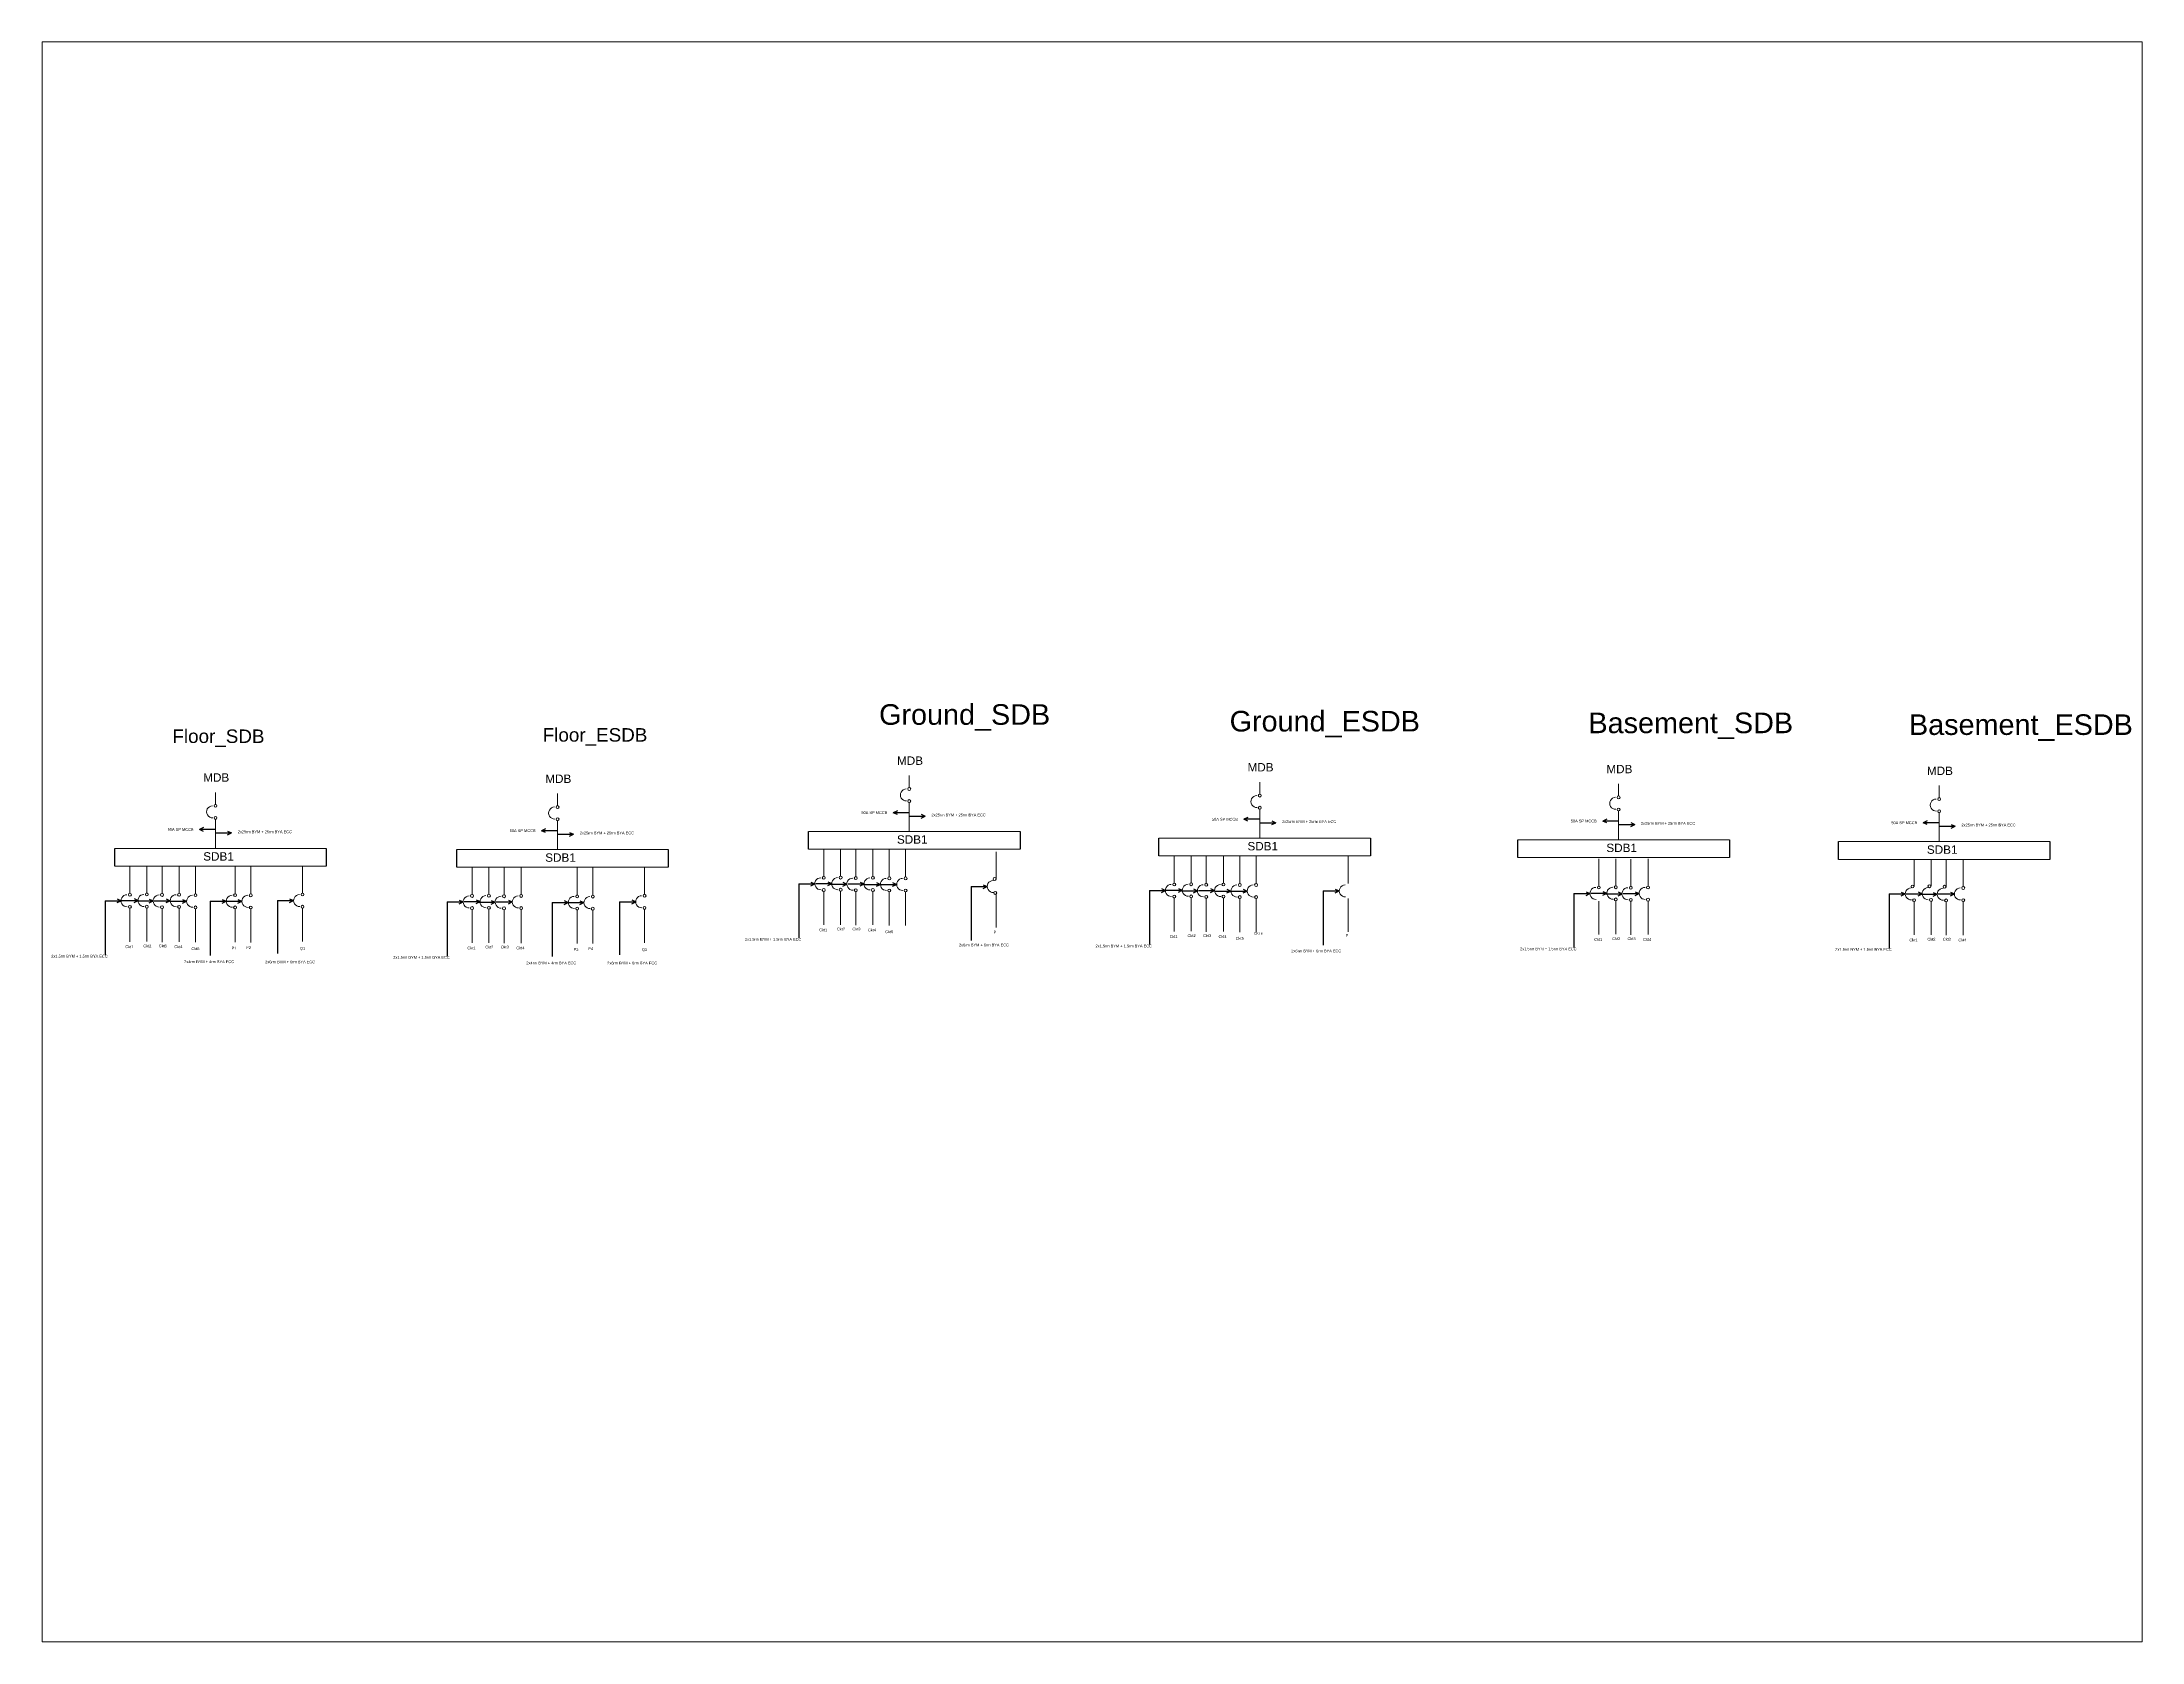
# Paper-space layout 'Layout1' of a CAD drawing. Header units: inches. Extents: x 1.05 to 9.45, y 0.8 to 7.2.
# The model-space entities are those that its viewports show. They can reach past a viewport. Long polylines and large blocks are cut down to what shows.
import ezdxf

# ---------------------------------------------------------------- set-up
doc = ezdxf.new("R2010")
doc.units = ezdxf.units.IN
doc.header["$MEASUREMENT"] = 0
doc.layers.add('SBD', color=2, linetype='Continuous', lineweight=0)
doc.layers.add('Text', color=7, linetype='Continuous')
doc.styles.get("Standard").update_dxf_attribs({"font": 'arial.ttf'})

msp = doc.modelspace()

# ---------------------------------------------------------------- linework, layer by layer
at = {"color": 244, "true_color": 0x991b1e}
for p, q in [((12556, -138), (12556, -784)), ((14614, -170), (14614, -816)), ((16740, -217), (16740, -864)), ((18815, -223), (18815, -869)), ((4275, -340), (4275, -986)), ((5530, -346), (5530, -992)), ((6334, -338), (6334, -970)), ((8358, -354), (8358, -1000)), ((9613, -360), (9613, -1006)), ((10417, -352), (10417, -985)), ((21808, -253), (21808, -899)), ((25570, -259), (25570, -905))]:
    msp.add_line(p, q, dxfattribs=at)
at = {"layer": 'SBD', "color": 244, "true_color": 0x991b1e}
for p, q in [((13874, 1012), (13874, 1154)), ((18058, 932), (18058, 1075)), ((22341, 912), (22341, 1054)), ((26167, 891), (26167, 1034)), ((5593, 810), (5593, 953)), ((9676, 796), (9676, 939)), ((13874, 831), (13874, 486)), ((18058, 752), (18058, 407)), ((5593, 630), (5593, 284)), ((9676, 616), (9676, 270)), ((22341, 731), (22341, 386)), ((26167, 711), (26167, 365)), ((12853, -49), (12853, 274)), ((13055, -46), (13055, 277)), ((13235, -53), (13235, 271)), ((13440, -49), (13440, 274)), ((13636, -56), (13636, 268)), ((13830, -56), (13830, 268)), ((4572, -251), (4572, 73)), ((4774, -248), (4774, 75)), ((4955, -254), (4955, 69)), ((5159, -251), (5159, 72)), ((5355, -257), (5355, 66)), ((5827, -257), (5827, 66)), ((6014, -258), (6014, 65)), ((6632, -249), (6632, 74)), ((8655, -265), (8655, 58)), ((8857, -262), (8857, 61)), ((9037, -268), (9037, 55)), ((9242, -265), (9242, 58)), ((9910, -271), (9910, 52)), ((10097, -273), (10097, 51)), ((10715, -263), (10715, 60)), ((14911, -81), (14911, 242)), ((17037, -128), (17037, 195)), ((17239, -126), (17239, 198)), ((17419, -132), (17419, 191)), ((17624, -129), (17624, 194)), ((17820, -135), (17820, 188)), ((18014, -135), (18014, 188)), ((19113, -134), (19113, 189)), ((22105, -164), (22105, 159)), ((22307, -161), (22307, 162)), ((22487, -167), (22487, 156)), ((22692, -164), (22692, 159)), ((25868, -170), (25868, 153)), ((26070, -167), (26070, 156)), ((26250, -173), (26250, 150)), ((26455, -170), (26455, 153)), ((12853, -229), (12853, -628)), ((13055, -227), (13055, -626)), ((13235, -233), (13235, -632)), ((13440, -230), (13440, -629)), ((13635, -236), (13635, -635)), ((13830, -236), (13830, -635)), ((4572, -431), (4572, -830)), ((4774, -428), (4774, -827)), ((4955, -434), (4955, -833)), ((5159, -431), (5159, -830)), ((5355, -437), (5355, -836)), ((5827, -437), (5827, -836)), ((6014, -438), (6014, -838)), ((6632, -429), (6632, -828)), ((8655, -445), (8655, -844)), ((8857, -442), (8857, -841)), ((9037, -448), (9037, -848)), ((9242, -445), (9242, -845)), ((9910, -451), (9910, -851)), ((10096, -453), (10096, -852)), ((10714, -443), (10714, -843)), ((14911, -261), (14911, -660)), ((17037, -309), (17037, -708)), ((17239, -306), (17239, -705)), ((17419, -312), (17419, -711)), ((17624, -309), (17624, -708)), ((17819, -315), (17819, -714)), ((18014, -315), (18014, -714)), ((19113, -314), (19113, -713)), ((22105, -344), (22105, -743)), ((22307, -341), (22307, -741)), ((22487, -348), (22487, -747)), ((22692, -345), (22692, -744)), ((25868, -350), (25868, -749)), ((26070, -347), (26070, -747)), ((26250, -353), (26250, -753)), ((26455, -350), (26455, -750))]:
    msp.add_line(p, q, dxfattribs=at)
at = {"layer": 'SBD', "color": 244, "lineweight": 25, "ltscale": 10, "true_color": 0x991b1e}
for p, q in [((5451, 533), (5403, 509)), ((5451, 488), (5403, 509)), ((5595, 509), (5404, 509)), ((9534, 518), (9486, 495)), ((13732, 734), (13684, 711)), ((13876, 711), (13684, 711)), ((13732, 689), (13684, 711)), ((13874, 671), (14065, 671)), ((14018, 692), (14065, 670)), ((14018, 647), (14065, 670)), ((17916, 655), (17868, 632)), ((18060, 632), (17868, 632)), ((17916, 610), (17868, 632)), ((18058, 591), (18249, 591)), ((18202, 613), (18249, 591)), ((18202, 568), (18249, 591)), ((22199, 634), (22151, 611)), ((22199, 589), (22151, 611)), ((22343, 611), (22152, 611)), ((22341, 571), (22533, 571)), ((22485, 592), (22533, 570)), ((22485, 547), (22533, 570)), ((26025, 613), (25978, 590)), ((26169, 590), (25978, 590)), ((26025, 569), (25978, 590)), ((26167, 550), (26359, 550)), ((26311, 571), (26359, 550)), ((26311, 526), (26359, 550)), ((4390, 74), (4390, 284)), ((5593, 469), (5784, 469)), ((5737, 491), (5785, 469)), ((5737, 446), (5785, 469)), ((6916, 284), (6916, 74)), ((8472, 59), (8472, 270)), ((9678, 495), (9486, 495)), ((9534, 474), (9486, 495)), ((9676, 455), (9867, 455)), ((9820, 476), (9867, 455)), ((9820, 432), (9867, 455)), ((10998, 270), (10998, 59)), ((12670, 275), (12670, 486)), ((15196, 486), (15196, 275)), ((16854, 196), (16854, 407)), ((19380, 407), (19380, 196)), ((21138, 175), (21138, 386)), ((23664, 386), (23664, 175)), ((24964, 154), (24964, 365)), ((27490, 365), (27490, 154)), ((12556, -138), (12747, -138)), ((12700, -117), (12747, -138)), ((12700, -161), (12747, -138)), ((12758, -136), (12949, -136)), ((12902, -114), (12949, -136)), ((12902, -159), (12949, -136)), ((12938, -142), (13129, -142)), ((13082, -120), (13130, -142)), ((13082, -165), (13130, -142)), ((13143, -139), (13334, -139)), ((13287, -117), (13334, -139)), ((13287, -162), (13334, -139)), ((13338, -145), (13530, -145)), ((13482, -123), (13530, -145)), ((13482, -168), (13530, -145)), ((13532, -145), (13724, -145)), ((13676, -123), (13724, -145)), ((13676, -168), (13724, -145)), ((14614, -170), (14805, -170)), ((14758, -149), (14806, -170)), ((14758, -193), (14806, -170)), ((16740, -217), (16931, -217)), ((16884, -196), (16931, -217)), ((16884, -241), (16931, -217)), ((16942, -215), (17133, -215)), ((17086, -193), (17133, -215)), ((17086, -238), (17133, -215)), ((17122, -221), (17313, -221)), ((17266, -199), (17314, -221)), ((17266, -244), (17314, -221)), ((17327, -218), (17518, -218)), ((17471, -196), (17518, -218)), ((17471, -241), (17518, -218)), ((17522, -224), (17714, -224)), ((17666, -202), (17714, -224)), ((17666, -247), (17714, -224)), ((17716, -224), (17908, -224)), ((17860, -202), (17908, -224)), ((17860, -247), (17908, -224)), ((18815, -223), (19007, -223)), ((18959, -202), (19007, -223)), ((18959, -246), (19007, -223)), ((21952, -232), (21999, -253)), ((22010, -250), (22201, -250)), ((22154, -229), (22201, -250)), ((22154, -274), (22201, -250)), ((22334, -235), (22382, -257)), ((22539, -232), (22586, -254)), ((25714, -237), (25762, -259)), ((25916, -235), (25964, -256)), ((26096, -241), (26144, -262)), ((26301, -238), (26349, -259)), ((4275, -340), (4466, -340)), ((4419, -318), (4467, -340)), ((4419, -363), (4467, -340)), ((4477, -337), (4668, -337)), ((4621, -315), (4669, -337)), ((4621, -360), (4669, -337)), ((4657, -343), (4849, -343)), ((4801, -321), (4849, -343)), ((4801, -366), (4849, -343)), ((4862, -340), (5053, -340)), ((5006, -318), (5054, -340)), ((5006, -363), (5054, -340)), ((5057, -346), (5249, -346)), ((5201, -325), (5249, -346)), ((5201, -369), (5249, -346)), ((5530, -346), (5721, -346)), ((5674, -325), (5722, -346)), ((5674, -369), (5722, -346)), ((5716, -347), (5908, -347)), ((5860, -326), (5908, -347)), ((5860, -371), (5908, -347)), ((6334, -338), (6526, -338)), ((6478, -316), (6526, -338)), ((6478, -361), (6526, -338)), ((8358, -354), (8549, -354)), ((8502, -332), (8549, -354)), ((8502, -377), (8549, -354)), ((8560, -351), (8751, -351)), ((8704, -330), (8751, -351)), ((8704, -374), (8751, -351)), ((8740, -357), (8931, -357)), ((8884, -336), (8932, -357)), ((8884, -381), (8932, -357)), ((8945, -354), (9136, -354)), ((9089, -333), (9136, -354)), ((9089, -378), (9136, -354)), ((9613, -360), (9804, -360)), ((9757, -339), (9804, -360)), ((9757, -384), (9804, -360)), ((9799, -362), (9991, -362)), ((9943, -340), (9991, -362)), ((9943, -385), (9991, -362)), ((10417, -352), (10609, -352)), ((10561, -331), (10609, -352)), ((10561, -376), (10609, -352)), ((21808, -253), (21999, -253)), ((21952, -276), (21999, -253)), ((22190, -257), (22381, -257)), ((22334, -280), (22382, -257)), ((22395, -253), (22586, -253)), ((22539, -277), (22586, -254)), ((25570, -259), (25762, -259)), ((25714, -282), (25762, -259)), ((25772, -256), (25964, -256)), ((25916, -280), (25964, -256)), ((25952, -262), (26144, -262)), ((26096, -286), (26144, -262)), ((26157, -259), (26349, -259)), ((26301, -283), (26349, -259))]:
    msp.add_line(p, q, dxfattribs=at)
at = {"layer": 'SBD', "color": 244, "true_color": 0x991b1e}
for points in [[(4390, 284), (6916, 284)], [(8472, 270), (10998, 270)], [(12670, 486), (15196, 486)], [(15196, 275), (12670, 275)], [(16854, 407), (19380, 407)], [(21138, 386), (23664, 386)], [(24964, 365), (27490, 365)], [(6916, 74), (4390, 74)], [(10998, 59), (8472, 59)], [(19380, 196), (16854, 196)], [(23664, 175), (21138, 175)], [(27490, 154), (24964, 154)]]:
    msp.add_lwpolyline(points, dxfattribs=at)
for centre in [(13874, 994), (5593, 793), (9676, 778), (13874, 849), (18058, 915), (18058, 770), (22341, 894), (22341, 749), (26167, 873), (5593, 648), (9676, 633), (26167, 728), (4572, -268), (4774, -265), (6632, -266), (12853, -212), (12853, -67), (13055, -209), (13055, -64), (13235, -70), (13235, -215), (13440, -212), (13440, -67), (13636, -73), (13635, -218), (13830, -73), (13830, -218), (14893, -81), (14901, -247), (17037, -146), (17239, -143), (17419, -149), (17624, -146), (17820, -152), (18014, -152), (22105, -182), (22307, -179), (22487, -185), (22692, -182), (25849, -170), (26051, -167), (26232, -173), (26455, -188), (4572, -413), (4774, -411), (4955, -271), (4955, -417), (5159, -268), (5159, -414), (5355, -274), (5355, -420), (5827, -274), (5827, -420), (6014, -276), (6014, -421), (6632, -412), (8655, -428), (8655, -282), (8857, -425), (8857, -280), (9037, -286), (9037, -431), (9242, -428), (9242, -283), (9910, -434), (9910, -289), (10097, -290), (10096, -435), (10715, -281), (10714, -426), (17037, -291), (17239, -288), (17419, -294), (17624, -291), (17819, -297), (18014, -297), (22307, -324), (22487, -330), (22692, -327), (25868, -333), (26070, -330), (26250, -336), (26455, -333)]:
    msp.add_circle(centre, 17.5, dxfattribs=at)
for centre in [(5559, 721), (9642, 707), (13840, 923), (18024, 843), (22307, 823), (26133, 802), (12819, -138), (13021, -136), (13201, -142), (13406, -139), (13602, -145), (13796, -145), (14877, -170), (17003, -217), (17205, -215), (17385, -221), (17590, -218), (17786, -224), (17980, -224), (19079, -223), (22071, -253), (22273, -250), (22453, -257), (22658, -253), (25834, -259), (26036, -256), (26216, -262), (26421, -259), (4538, -340), (4740, -337), (4921, -343), (5125, -340), (5321, -346), (5793, -346), (5980, -347), (6598, -338), (8621, -354), (8823, -351), (9003, -357), (9208, -354), (9876, -360), (10063, -362), (10681, -352)]:
    msp.add_arc(centre, 72, 91.3607, 271.3607, dxfattribs=at)

# ---------------------------------------------------------------- texts
at = {"color": 244, "true_color": 0x991b1e}
for s, height, p in [('50A SP MCCB', 33.42, (5022, 494)), ('50A SP MCCB', 33.42, (9105, 480)), ('50A SP MCCB', 33.42, (13303, 695)), ('2x25rm BYM + 25rm BYA ECC', 33.42, (14139, 667)), ('50A SP MCCB', 33.42, (17487, 616)), ('2x25rm BYM + 25rm BYA ECC', 33.42, (18323, 588)), ('50A SP MCCB', 33.42, (21770, 595)), ('2x25rm BYM + 25rm BYA ECC', 33.42, (22607, 567)), ('50A SP MCCB', 33.42, (25596, 574)), ('2x25rm BYM + 25rm BYA ECC', 33.42, (26433, 547)), ('2x25rm BYM + 25rm BYA ECC', 33.42, (5858, 466)), ('2x25rm BYM + 25rm BYA ECC', 33.42, (9941, 452)), ('Ckt1', 33.4, (12798, -705)), ('Ckt2', 33.4, (13012, -695)), ('Ckt3', 33.4, (13196, -695)), ('Ckt4', 33.4, (13382, -705)), ('Ckt5', 33.4, (13587, -727)), ('p', 33.4, (14881, -724)), ('Ckt1', 33.4, (16982, -784)), ('Ckt2', 33.4, (17196, -774)), ('Ckt3', 33.4, (17380, -774)), ('Ckt4', 33.4, (17566, -784)), ('p', 33.4, (19086, -762)), ('2x1.5rm BYM + 1.5rm BYA ECC', 33.42, (3632, -1019)), ('Ckt1', 33.4, (4517, -906)), ('Ckt2', 33.4, (4732, -896)), ('Ckt3', 33.4, (4916, -896)), ('Ckt4', 33.4, (5102, -906)), ('Ckt5', 33.4, (5306, -929)), ('P1', 33.4, (5785, -922)), ('P2', 33.4, (5960, -916)), ('Q1', 33.4, (6600, -925)), ('2x1.5rm BYM + 1.5rm BYA ECC', 33.42, (7715, -1033)), ('Ckt1', 33.4, (8600, -921)), ('Ckt2', 33.4, (8814, -910)), ('Ckt3', 33.4, (8998, -910)), ('Ckt4', 33.4, (9184, -921)), ('P3', 33.4, (9868, -936)), ('P4', 33.4, (10043, -930)), ('Q3', 33.4, (10683, -940)), ('2x1.5rm BYM + 1.5rm BYA ECC', 33.42, (11913, -817)), ('2x6rm BYM + 6rm BYA ECC', 33.42, (14467, -885)), ('2x1.5rm BYM + 1.5rm BYA ECC', 33.42, (16097, -897)), ('Ckt5', 33.4, (17771, -806)), ('2x6rm BYM + 6rm BYA ECC', 33.42, (18434, -956)), ('2x1.5rm BYM + 1.5rm BYA ECC', 33.42, (21165, -932)), ('Ckt1', 33.4, (22050, -820)), ('Ckt2', 33.4, (22264, -810)), ('Ckt3', 33.4, (22448, -810)), ('Ckt4', 33.4, (22634, -820)), ('2x1.5rm BYM + 1.5rm BYA ECC', 33.42, (24927, -938)), ('Ckt1', 33.4, (25812, -826)), ('Ckt2', 33.4, (26027, -816)), ('Ckt3', 33.4, (26211, -816)), ('Ckt4', 33.4, (26397, -826)), ('2x4rm BYM + 4rm BYA ECC', 33.42, (5220, -1085)), ('2x6rm BYM + 6rm BYA ECC', 33.42, (6186, -1087)), ('2x4rm BYM + 4rm BYA ECC', 33.42, (9303, -1100)), ('2x6rm BYM + 6rm BYA ECC', 33.42, (10269, -1101))]:
    msp.add_text(s, height=height, dxfattribs=at).set_placement(p)
at = {"layer": 'SBD', "color": 244, "true_color": 0x991b1e, "char_height": 100, "width": 160.22, "attachment_point": 1}
for s, insert in [('MDB', (13728, 1382)), ('MDB', (17912, 1303)), ('MDB', (22195, 1282)), ('MDB', (26021, 1261)), ('MDB', (5447, 1181)), ('MDB', (9530, 1166)), ('SDB1', (13727, 441)), ('SDB1', (17911, 361)), ('SDB1', (22195, 341)), ('SDB1', (26021, 320)), ('SDB1', (5447, 239)), ('SDB1', (9529, 225))]:
    msp.add_mtext(s, dxfattribs=dict(at, insert=insert))
at = {"layer": 'Text', "color": 244, "true_color": 0x991b1e}
for s, height, p in [('Ground_SDB', 245.8, (13514, 1760)), ('Ground_ESDB', 245.8, (17698, 1680)), ('Basement_SDB', 245.8, (21981, 1660)), ('Basement_ESDB', 245.8, (25807, 1639)), ('Floor_SDB', 160.9, (5079, 1543)), ('Floor_ESDB', 160.9, (9499, 1559)), ('C4', 0.516, (21812, 470)), ('CKT6', 28.7, (17989, -744)), ('C4', 0.516, (12567, -811)), ('C4', 0.516, (12997, -872)), ('C4', 0.516, (16751, -890)), ('C4', 0.516, (17182, -951)), ('C4', 0.516, (25582, -931)), ('C4', 0.516, (26012, -993)), ('C4', 0.516, (4286, -1012)), ('C4', 0.516, (4532, -1223)), ('C4', 0.516, (4717, -1074)), ('C4', 0.516, (8369, -1026)), ('C4', 0.516, (8615, -1237)), ('C4', 0.516, (8800, -1088)), ('C4', 0.516, (12813, -1021)), ('C4', 0.516, (13529, -1132)), ('C4', 0.516, (16997, -1101)), ('C4', 0.516, (17266, -1028)), ('C4', 0.516, (17713, -1212)), ('C4', 0.516, (21280, -1121)), ('C4', 0.516, (21549, -1049)), ('C4', 0.516, (21997, -1232)), ('C4', 0.516, (25828, -1142)), ('C4', 0.516, (26096, -1070)), ('C4', 0.516, (26544, -1253)), ('C4', 0.516, (5249, -1334)), ('C4', 0.516, (9331, -1348))]:
    msp.add_text(s, height=height, dxfattribs=at).set_placement(p)

psp = doc.layouts.get("Layout1")

# ---------------------------------------------------------------- viewports
at = {"layer": 'Text', "color": 40, "true_color": 0xf8d731}
psp.add_viewport(center=(5.25, 4), size=(8.4, 6.4), view_center_point=(16055.3647, 361.0041), view_height=19097.767135, dxfattribs=at)

doc.saveas('drawing.dxf')
